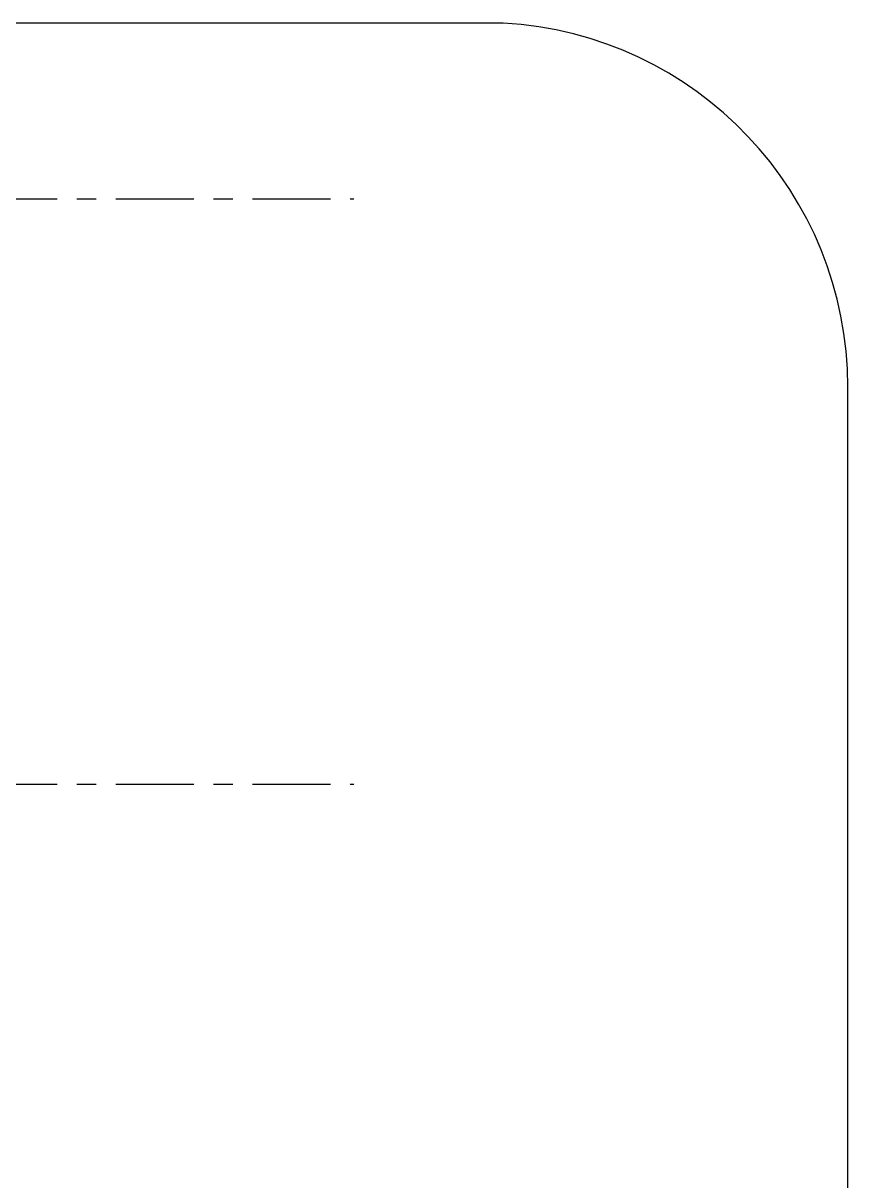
# Model space of a CAD drawing. Header units: millimetres. Extents: x -92759 to 184353, y -15225 to 86714.
# Drawn here: x -34429 to -21758, y 64246 to 82041 of the extents above; entities that cross this region are included whole.
import ezdxf

# ---------------------------------------------------------------- set-up
doc = ezdxf.new("R2010")
doc.units = ezdxf.units.MM
doc.linetypes.add('IDA - Grid Line', pattern=[2100, 1200, -300, 300, -300])
doc.layers.add('0-1', color=9, linetype='Continuous')
doc.layers.add('A-_FLOR----_E', color=8, linetype='Continuous')
doc.layers.add('S-_ANOTGRID_E-1', color=9, linetype='IDA - Grid Line', true_color=0x808080)

# ---------------------------------------------------------------- blocks, each defined once
blk = doc.blocks.new('A$Cb2bf8f38')
at = {"layer": 'A-_FLOR----_E'}
for p, q in [((15877.7, 49500), (-49825.7, 49500)), ((21175, 20127.9), (21175, 43908.2))]:
    blk.add_line(p, q, dxfattribs=at)
blk.add_arc((15575, 43908.2), 5600, 0, 86.9019, dxfattribs=at)
at = {"layer": 'S-_ANOTGRID_E-1'}
for p, q in [((-38373.1, 46800), (13584.7, 46800)), ((-38373.1, 37800), (13584.7, 37800))]:
    blk.add_line(p, q, dxfattribs=at)

msp = doc.modelspace()

# ---------------------------------------------------------------- block references
at = {"layer": '0-1'}
msp.add_blockref('A$Cb2bf8f38', (-42933, 32541), dxfattribs=at)

doc.saveas('drawing.dxf')
